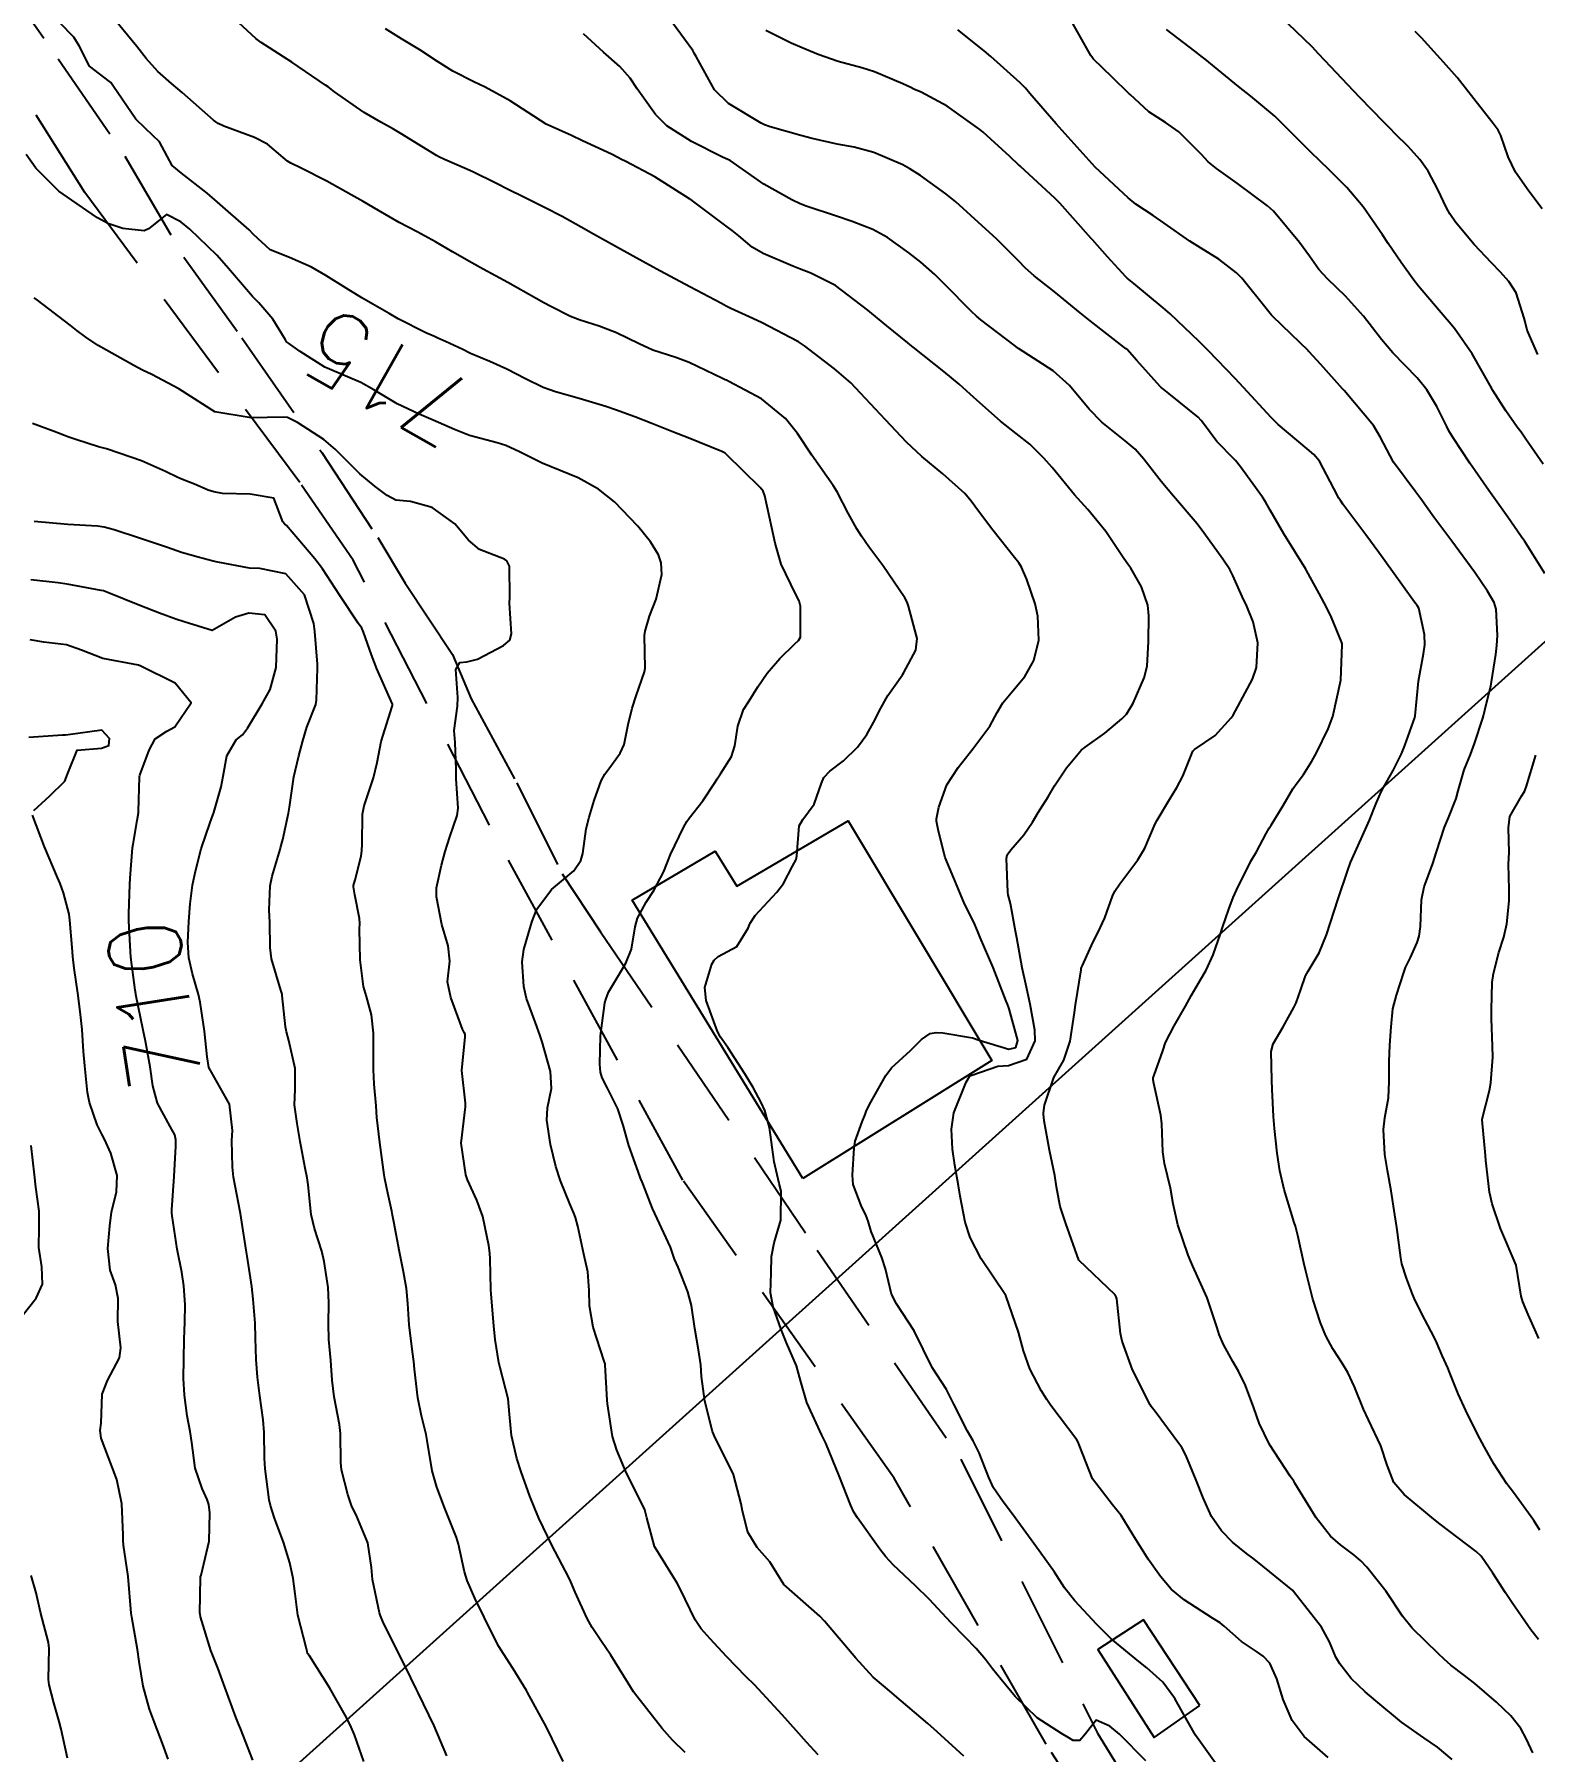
# Model space of a CAD drawing. Header units: metres. Extents: x 298520 to 308411, y 7433745 to 7450750.
# Drawn here: x 300682 to 300764.4, y 7448657.8 to 7448752.1 of the extents above; entities that cross this region are included whole.
import ezdxf
from ezdxf.enums import TextEntityAlignment as Align

# ---------------------------------------------------------------- set-up
doc = ezdxf.new("R2010")
doc.units = ezdxf.units.M
doc.header["$LTSCALE"] = 10
doc.linetypes.add('CONTINUO', pattern=[0])
doc.linetypes.add('DASHED', pattern=[0.75, 0.5, -0.25])
for name, color, linetype in [('Cotas', 45, 'Continuous'), ('Curvas de Nivel 1m', 11, 'Continuous'), ('Curvas de Nivel 5m', 15, 'Continuous'), ('Edificações', 30, 'Continuous'), ('TEXTO', 45, 'Continuous'), ('Vias Secundárias', 230, 'DASHED')]:
    doc.layers.add(name, color=color, linetype=linetype)
doc.styles.add('Style-STANDARD', font='STANDARD.shx')

msp = doc.modelspace()

# ---------------------------------------------------------------- linework, layer by layer
at = {"layer": 'Curvas de Nivel 1m', "flags": 128}
for points, elevation in [([(300733.04, 7448657.557), (300731.569, 7448658.885), (300731.06, 7448659.339), (300729.235, 7448660.908), (300729.084, 7448661.028), (300728.066, 7448661.898), (300727.103, 7448662.94), (300725.39, 7448664.957), (300725.127, 7448665.232), (300723.153, 7448666.98), (300722.396, 7448668.222), (300721.686, 7448669.002), (300721.185, 7448669.843), (300720.889, 7448671.013), (300720.817, 7448671.403), (300720.392, 7448673.018), (300719.544, 7448674.723), (300719.379, 7448675.029), (300719.248, 7448675.379), (300718.816, 7448677.037), (300718.644, 7448678.397), (300718.6, 7448679.04), (300718.478, 7448679.866), (300718.271, 7448681.041), (300718.082, 7448682.296), (300717.887, 7448683.045), (300717.356, 7448684.398), (300717.155, 7448684.847), (300717.082, 7448685.054), (300716.929, 7448685.497), (300716.202, 7448687.068), (300715.948, 7448687.622), (300715.412, 7448688.992), (300715.377, 7448689.08), (300715.348, 7448689.146), (300714.639, 7448691.088), (300714.337, 7448692.204), (300714.037, 7448693.094), (300713.474, 7448694.222), (300713.178, 7448694.802), (300713.093, 7448695.106), (300713.051, 7448695.545), (300713.086, 7448697.106), (300713.334, 7448698.906), (300713.374, 7448699.102), (300713.537, 7448699.501), (300714.136, 7448700.505), (300714.487, 7448701.091), (300714.792, 7448701.86), (300715, 7448703.086), (300715.117, 7448703.555), (300715.597, 7448704.446), (300716.011, 7448705.074), (300716.559, 7448706.126), (300716.937, 7448707.06), (300717.648, 7448708.54), (300717.835, 7448708.865), (300717.963, 7448709.047), (300718.705, 7448709.997), (300719.385, 7448711.033), (300719.496, 7448711.212), (300719.68, 7448711.484), (300720.292, 7448712.426), (300720.473, 7448713.022), (300720.628, 7448714.106), (300720.95, 7448715.018), (300721.246, 7448715.496), (300721.735, 7448716.267), (300722.236, 7448717.003), (300722.936, 7448717.811), (300723.768, 7448718.628), (300723.955, 7448718.794), (300724.068, 7448718.977), (300724.079, 7448720.688), (300724.004, 7448720.978), (300723.799, 7448721.37), (300723.008, 7448722.988), (300722.672, 7448724.154), (300722.49, 7448724.994), (300722.11, 7448726.748), (300722.016, 7448726.998), (300721.866, 7448727.201), (300719.993, 7448729.028), (300719.944, 7448729.08), (300719.894, 7448729.109), (300719.752, 7448729.173), (300717.902, 7448729.926), (300717.089, 7448730.246), (300715.909, 7448730.723), (300714.973, 7448731.089), (300713.918, 7448731.463), (300713.384, 7448731.642), (300711.927, 7448732.08), (300710.627, 7448732.445), (300709.936, 7448732.688), (300708.962, 7448733.16), (300707.948, 7448733.697), (300707.012, 7448734.12), (300705.957, 7448734.561), (300705.531, 7448734.769), (300704.587, 7448735.211), (300704.148, 7448735.4), (300703.966, 7448735.482), (300703.498, 7448735.695), (300701.975, 7448736.469), (300701.482, 7448736.751), (300700.589, 7448737.261), (300699.988, 7448737.607), (300699.127, 7448738.147), (300698.006, 7448738.846), (300697.227, 7448739.298), (300696.018, 7448739.821), (300694.949, 7448740.253), (300694.03, 7448741.094), (300693.792, 7448741.342), (300692.056, 7448742.87), (300691.491, 7448743.366), (300690.074, 7448744.462), (300689.577, 7448744.886), (300689.299, 7448745.392), (300688.872, 7448746.18), (300688.098, 7448746.903), (300687.577, 7448747.415), (300686.339, 7448749.218), (300686.196, 7448749.429), (300686.133, 7448749.487), (300685.031, 7448750.336), (300684.466, 7448751.455), (300684.16, 7448751.925), (300682.657, 7448753.475)], 716), ([(300743.038, 7448657.293), (300741.58, 7448658.765), (300741.059, 7448659.203), (300740.311, 7448659.531), (300739.713, 7448658.783), (300739.419, 7448658.416), (300739.049, 7448658.412), (300738.815, 7448658.558), (300738.405, 7448658.8), (300737.065, 7448659.651), (300735.865, 7448660.832), (300735.092, 7448661.763), (300734.609, 7448662.358), (300734.223, 7448662.853), (300733.715, 7448663.467), (300733.115, 7448664.081), (300732.342, 7448664.878), (300731.142, 7448666.167), (300730.393, 7448666.898), (300729.164, 7448668.056), (300728.75, 7448668.498), (300728.421, 7448668.921), (300727.198, 7448670.64), (300727.008, 7448670.942), (300726.835, 7448671.315), (300726.197, 7448672.95), (300725.461, 7448674.737), (300725.36, 7448674.959), (300725.246, 7448675.174), (300724.424, 7448676.968), (300724.081, 7448678.176), (300723.848, 7448678.974), (300723.312, 7448680.253), (300723.013, 7448680.985), (300722.57, 7448682.227), (300722.431, 7448682.994), (300722.453, 7448684.093), (300722.475, 7448684.993), (300722.625, 7448685.74), (300723, 7448686.986), (300723.004, 7448688.581), (300722.905, 7448688.988), (300722.619, 7448690.186), (300722.518, 7448690.994), (300722.378, 7448692.067), (300722.117, 7448693), (300721.911, 7448693.447), (300721.475, 7448694.261), (300721.022, 7448695.015), (300720.077, 7448696.451), (300719.683, 7448697.028), (300719.516, 7448697.345), (300718.889, 7448699.036), (300718.827, 7448699.75), (300719.204, 7448701.033), (300719.334, 7448701.254), (300719.559, 7448701.454), (300720.585, 7448702.002), (300721.193, 7448703.014), (300721.317, 7448703.281), (300721.59, 7448703.702), (300722.774, 7448704.992), (300723.133, 7448705.465), (300723.624, 7448706.405), (300723.825, 7448706.783), (300723.879, 7448706.978), (300723.997, 7448708.628), (300724.2, 7448708.975), (300724.82, 7448709.81), (300725.22, 7448710.965), (300725.358, 7448711.283), (300725.683, 7448711.621), (300726.438, 7448712.203), (300727.193, 7448712.938), (300727.71, 7448713.641), (300728.178, 7448714.466), (300728.397, 7448714.923), (300728.875, 7448715.775), (300729.664, 7448716.911), (300729.698, 7448716.956), (300729.745, 7448717.039), (300730.399, 7448718.268), (300730.486, 7448718.903), (300730.008, 7448720.691), (300729.922, 7448720.909), (300729.796, 7448721.136), (300728.584, 7448722.922), (300727.833, 7448723.953), (300727.43, 7448724.527), (300727.169, 7448724.94), (300726.693, 7448725.789), (300726.087, 7448726.957), (300725.868, 7448727.308), (300724.696, 7448728.972), (300723.905, 7448730.173), (300723.255, 7448730.987), (300721.929, 7448732.062), (300720.143, 7448733.027), (300720.001, 7448733.087), (300719.944, 7448733.113), (300719.785, 7448733.191), (300717.953, 7448734.068), (300717.226, 7448734.331), (300715.96, 7448734.749), (300715.219, 7448735.087), (300713.969, 7448735.698), (300713.025, 7448736.057), (300711.976, 7448736.384), (300711.448, 7448736.598), (300710.367, 7448737.144), (300709.986, 7448737.343), (300709.561, 7448737.583), (300708.002, 7448738.463), (300706.652, 7448739.184), (300706.016, 7448739.527), (300704.955, 7448740.139), (300704.028, 7448740.682), (300703.018, 7448741.23), (300702.041, 7448741.749), (300700.905, 7448742.403), (300700.057, 7448742.9), (300699.407, 7448743.277), (300698.07, 7448744.014), (300696.654, 7448744.727), (300696.08, 7448745.011), (300695.893, 7448745.125), (300695.669, 7448745.316), (300694.807, 7448746.046), (300694.094, 7448746.423), (300692.413, 7448747.043), (300692.101, 7448747.18), (300691.835, 7448747.363), (300690.126, 7448748.893), (300689.536, 7448749.389), (300688.783, 7448750.044), (300688.146, 7448750.761), (300687.635, 7448751.415), (300686.179, 7448753.166)], 717), ([(300747.035, 7448656.91), (300745.771, 7448658.713), (300745.071, 7448659.93), (300744.633, 7448660.727), (300743.965, 7448661.611), (300743.099, 7448662.401), (300742.652, 7448662.755), (300741.115, 7448664.013), (300740.342, 7448664.778), (300739.142, 7448666.077), (300738.576, 7448666.799), (300738.015, 7448667.66), (300737.173, 7448668.82), (300735.716, 7448670.835), (300735.21, 7448671.524), (300734.661, 7448672.292), (300734.415, 7448672.848), (300733.887, 7448674.202), (300733.56, 7448674.857), (300733.251, 7448675.388), (300732.493, 7448676.872), (300732.096, 7448677.693), (300731.293, 7448678.89), (300730.316, 7448680.9), (300729.335, 7448682.379), (300729.067, 7448682.914), (300728.737, 7448684.3), (300728.539, 7448684.922), (300727.95, 7448686.366), (300727.783, 7448686.934), (300727.684, 7448687.224), (300727.401, 7448687.782), (300726.966, 7448688.944), (300726.919, 7448689.444), (300727.013, 7448690.944), (300727.071, 7448691.311), (300727.455, 7448692.382), (300727.615, 7448692.783), (300727.672, 7448692.937), (300727.854, 7448693.321), (300728.758, 7448694.921), (300729.069, 7448695.334), (300729.495, 7448695.733), (300730.113, 7448696.295), (300730.724, 7448696.898), (300731.186, 7448697.224), (300731.517, 7448697.283), (300731.895, 7448697.262), (300733.514, 7448696.986), (300733.886, 7448696.856), (300735.506, 7448696.367), (300735.893, 7448696.45), (300736.001, 7448696.835), (300735.53, 7448698.586), (300735.433, 7448698.841), (300735.368, 7448699.008), (300734.647, 7448700.849), (300733.942, 7448702.492), (300733.795, 7448702.858), (300733.588, 7448703.334), (300733.082, 7448704.352), (300732.859, 7448704.871), (300732.488, 7448705.753), (300732.021, 7448706.884), (300731.645, 7448708.343), (300731.547, 7448708.891), (300731.542, 7448709.003), (300731.66, 7448709.644), (300732.104, 7448710.884), (300732.73, 7448711.831), (300733.541, 7448712.862), (300733.705, 7448713.074), (300734.465, 7448714.103), (300734.875, 7448714.848), (300735.185, 7448715.388), (300735.735, 7448716.031), (300736.399, 7448716.83), (300736.881, 7448717.699), (300737.163, 7448718.819), (300737.102, 7448720.136), (300736.953, 7448720.823), (300736.497, 7448722.146), (300736.203, 7448722.834), (300736.058, 7448723.069), (300735.828, 7448723.352), (300734.635, 7448724.852), (300733.853, 7448725.904), (300733.451, 7448726.459), (300733.088, 7448726.872), (300731.879, 7448727.951), (300730.742, 7448728.902), (300729.901, 7448729.694), (300728.747, 7448730.922), (300727.922, 7448731.79), (300727.374, 7448732.385), (300726.83, 7448732.947), (300725.944, 7448733.722), (300724.3, 7448734.977), (300723.965, 7448735.197), (300723.513, 7448735.439), (300721.975, 7448736.235), (300721.454, 7448736.484), (300720.252, 7448737.026), (300719.985, 7448737.159), (300719.725, 7448737.295), (300718, 7448738.217), (300716.379, 7448739.075), (300716.147, 7448739.21), (300716.015, 7448739.284), (300715.586, 7448739.515), (300714.026, 7448740.381), (300712.712, 7448741.113), (300712.037, 7448741.496), (300710.983, 7448742.077), (300710.047, 7448742.55), (300708.835, 7448743.162), (300708.059, 7448743.55), (300707.334, 7448743.907), (300706.076, 7448744.524), (300705.617, 7448744.735), (300704.515, 7448745.214), (300704.214, 7448745.347), (300704.085, 7448745.419), (300703.599, 7448745.714), (300702.097, 7448746.654), (300701.729, 7448746.876), (300701.018, 7448747.256), (300700.111, 7448747.791), (300698.488, 7448748.926), (300698.131, 7448749.193), (300697.996, 7448749.291), (300696.145, 7448750.559), (300695.675, 7448750.844), (300694.906, 7448751.329), (300694.45, 7448751.63), (300694.158, 7448751.853), (300692.537, 7448753.356)], 718), ([(300764.283, 7448657.729), (300763.942, 7448658.497), (300763.627, 7448659.07), (300763.072, 7448659.763), (300762.294, 7448660.518), (300761.093, 7448661.536), (300760.535, 7448661.976), (300759.781, 7448662.55), (300759.421, 7448662.871), (300759.109, 7448663.176), (300757.66, 7448664.575), (300757.133, 7448665.239), (300756.229, 7448666.589), (300755.166, 7448667.926), (300754.835, 7448668.27), (300754.451, 7448668.611), (300753.718, 7448669.162), (300753.183, 7448669.625), (300752.385, 7448670.638), (300751.221, 7448672.547), (300751.156, 7448672.651), (300750.954, 7448672.925), (300749.828, 7448674.664), (300749.26, 7448675.836), (300748.962, 7448676.675), (300748.509, 7448677.906), (300748.121, 7448678.688), (300747.818, 7448679.212), (300747.307, 7448680.155), (300747.065, 7448680.702), (300746.944, 7448681.078), (300746.395, 7448682.709), (300745.616, 7448684.461), (300745.5, 7448684.719), (300745.368, 7448685.067), (300744.799, 7448686.729), (300744.54, 7448687.869), (300744.381, 7448688.73), (300744.065, 7448690.095), (300743.965, 7448690.735), (300743.919, 7448692.273), (300743.865, 7448692.736), (300743.48, 7448694.491), (300743.433, 7448694.692), (300743.429, 7448694.741), (300743.437, 7448694.788), (300743.486, 7448694.932), (300743.961, 7448696.281), (300744.124, 7448696.734), (300744.594, 7448697.652), (300745.215, 7448698.723), (300745.327, 7448698.93), (300745.539, 7448699.327), (300746.055, 7448700.208), (300746.341, 7448700.712), (300746.732, 7448701.541), (300747.14, 7448702.704), (300747.248, 7448703.041), (300747.597, 7448704.059), (300747.838, 7448704.696), (300748.01, 7448705.097), (300748.809, 7448706.682), (300749.104, 7448707.205), (300749.646, 7448708.211), (300749.814, 7448708.505), (300749.92, 7448708.667), (300750.576, 7448709.748), (300751.098, 7448710.656), (300751.338, 7448710.993), (300751.685, 7448711.45), (300752.159, 7448712.18), (300752.409, 7448712.639), (300753.042, 7448713.956), (300753.295, 7448714.626), (300753.743, 7448716.62), (300753.817, 7448718.575), (300753.81, 7448718.62), (300753.774, 7448718.728), (300753.228, 7448720.069), (300752.961, 7448720.632), (300752.546, 7448721.384), (300751.853, 7448722.649), (300751.814, 7448722.72), (300750.609, 7448724.662), (300749.856, 7448725.966), (300749.609, 7448726.422), (300749.448, 7448726.676), (300748.232, 7448728.342), (300747.96, 7448728.689), (300747.894, 7448728.759), (300746.925, 7448729.727), (300746.198, 7448730.716), (300746.082, 7448730.885), (300745.916, 7448731.059), (300744.297, 7448732.368), (300743.932, 7448732.655), (300743.883, 7448732.692), (300743.822, 7448732.742), (300742.538, 7448734.178), (300742.004, 7448734.769), (300741.984, 7448734.79), (300741.963, 7448734.81), (300741.804, 7448734.932), (300739.979, 7448736.352), (300739.432, 7448736.796), (300738, 7448737.97), (300736.905, 7448738.827), (300736.433, 7448739.249), (300736.021, 7448739.667), (300734.826, 7448740.852), (300734.04, 7448741.564), (300732.602, 7448742.875), (300732.06, 7448743.331), (300730.653, 7448744.322), (300730.08, 7448744.698), (300729.7, 7448744.914), (300728.09, 7448745.595), (300727.024, 7448745.878), (300726.094, 7448746.049), (300724.71, 7448746.36), (300724.098, 7448746.522), (300722.4, 7448746.997), (300722.104, 7448747.105), (300721.907, 7448747.201), (300720.122, 7448748.277), (300719.355, 7448749.038), (300718.342, 7448750.858), (300718.239, 7448751.049), (300718.154, 7448751.192), (300716.791, 7448753.064)], 721), ([(300753.042, 7448657.489), (300751.735, 7448658.643), (300751.066, 7448659.519), (300750.577, 7448660.658), (300750.231, 7448661.799), (300749.837, 7448662.669), (300749.48, 7448663.048), (300749.109, 7448663.294), (300748.284, 7448663.852), (300747.341, 7448664.697), (300747.125, 7448664.871), (300746.699, 7448665.134), (300745.144, 7448666.14), (300744.423, 7448666.731), (300743.837, 7448667.417), (300743.169, 7448668.375), (300742.921, 7448668.753), (300742.491, 7448669.45), (300741.689, 7448670.765), (300741.209, 7448671.346), (300740.103, 7448672.781), (300739.381, 7448674.649), (300739.322, 7448674.789), (300739.245, 7448674.922), (300737.815, 7448676.812), (300737.59, 7448677.13), (300737.281, 7448677.624), (300736.659, 7448678.826), (300736.325, 7448679.807), (300736.052, 7448680.833), (300735.343, 7448682.84), (300734, 7448684.854), (300733.38, 7448686.021), (300733.114, 7448686.864), (300732.834, 7448688.295), (300732.74, 7448688.87), (300732.551, 7448690), (300732.418, 7448690.875), (300732.357, 7448691.969), (300732.488, 7448692.875), (300733.165, 7448694.55), (300733.348, 7448694.862), (300733.427, 7448694.917), (300733.484, 7448694.945), (300734.909, 7448695.428), (300735.492, 7448695.47), (300736.506, 7448695.821), (300736.953, 7448696.826), (300736.936, 7448697.408), (300736.678, 7448698.829), (300736.437, 7448699.938), (300736.242, 7448700.833), (300735.943, 7448702.471), (300735.887, 7448702.837), (300735.598, 7448704.371), (300735.483, 7448704.841), (300735.452, 7448704.994), (300735.381, 7448706.842), (300735.427, 7448707.041), (300735.63, 7448707.316), (300736.335, 7448708.14), (300736.81, 7448708.828), (300737.129, 7448709.355), (300737.667, 7448710.223), (300738.02, 7448710.815), (300738.68, 7448711.808), (300739.508, 7448712.792), (300739.614, 7448712.881), (300739.704, 7448712.943), (300740.778, 7448713.714), (300741.72, 7448714.497), (300741.967, 7448714.766), (300742.335, 7448715.367), (300742.95, 7448716.752), (300743.105, 7448717.397), (300743.174, 7448718.749), (300743.192, 7448720.154), (300743.142, 7448720.75), (300742.799, 7448721.751), (300742.206, 7448722.764), (300742.046, 7448722.988), (300741.828, 7448723.302), (300740.843, 7448724.78), (300739.855, 7448725.986), (300739.126, 7448726.797), (300737.885, 7448728.292), (300737.44, 7448728.817), (300736.657, 7448729.586), (300735.906, 7448730.169), (300735.052, 7448730.849), (300733.923, 7448731.848), (300733.391, 7448732.331), (300732.781, 7448732.877), (300731.943, 7448733.572), (300730.25, 7448734.907), (300730.093, 7448735.037), (300729.965, 7448735.148), (300728.819, 7448736.077), (300727.981, 7448736.758), (300727.887, 7448736.837), (300727.773, 7448736.933), (300726.003, 7448738.282), (300724.641, 7448738.974), (300724.015, 7448739.209), (300723.65, 7448739.35), (300722.023, 7448740.043), (300721.422, 7448740.404), (300720.68, 7448741.02), (300720.316, 7448741.306), (300720.038, 7448741.515), (300718.217, 7448742.883), (300718.052, 7448743.003), (300718.023, 7448743.021), (300717.98, 7448743.051), (300716.071, 7448744.25), (300714.487, 7448745.094), (300714.21, 7448745.223), (300714.085, 7448745.292), (300713.689, 7448745.502), (300712.094, 7448746.235), (300711.494, 7448746.526), (300710.103, 7448747.15), (300708.122, 7448748.437), (300706.756, 7448749.184), (300706.136, 7448749.472), (300704.986, 7448750.052), (300704.147, 7448750.587), (300703.164, 7448751.23), (300702.159, 7448751.834), (300701.292, 7448752.381)], 719), ([(300764.592, 7448663.962), (300764.169, 7448664.494), (300763.145, 7448665.976), (300762.78, 7448666.514), (300762.085, 7448667.6), (300761.453, 7448668.527), (300761.176, 7448668.799), (300760.182, 7448669.544), (300759.19, 7448670.295), (300758.847, 7448670.563), (300757.213, 7448671.912), (300756.65, 7448672.586), (300756.294, 7448673.527), (300755.942, 7448674.593), (300755.264, 7448676.016), (300754.987, 7448676.604), (300754.501, 7448677.827), (300754.122, 7448678.618), (300753.808, 7448679.133), (300753.306, 7448679.918), (300752.915, 7448680.634), (300752.62, 7448681.34), (300752.205, 7448682.641), (300751.818, 7448684.186), (300751.717, 7448684.646), (300751.385, 7448686.129), (300751.251, 7448686.651), (300751.189, 7448686.858), (300750.64, 7448688.658), (300750.398, 7448689.686), (300750.239, 7448690.662), (300750.1, 7448692.017), (300750.054, 7448692.664), (300749.972, 7448694.171), (300749.956, 7448694.665), (300749.925, 7448696.24), (300750.036, 7448696.665), (300750.584, 7448697.593), (300751.171, 7448698.654), (300751.282, 7448698.906), (300751.543, 7448699.639), (300751.805, 7448700.393), (300751.94, 7448700.646), (300752.555, 7448701.654), (300752.964, 7448702.636), (300753.603, 7448704.62), (300754.101, 7448706.133), (300754.279, 7448706.613), (300754.692, 7448707.554), (300755.175, 7448708.605), (300755.32, 7448708.94), (300755.665, 7448709.822), (300755.898, 7448710.371), (300756.018, 7448710.597), (300756.616, 7448711.664), (300757.074, 7448712.586), (300757.259, 7448713.033), (300757.72, 7448714.322), (300757.801, 7448714.579), (300757.816, 7448714.671), (300758.01, 7448716.576), (300758.275, 7448718.063), (300758.359, 7448718.571), (300758.338, 7448719.131), (300758.019, 7448720.577), (300757.938, 7448720.721), (300757.796, 7448720.908), (300756.58, 7448722.592), (300755.828, 7448723.627), (300755.121, 7448724.607), (300753.86, 7448726.283), (300753.721, 7448726.482), (300753.632, 7448726.623), (300753.35, 7448727.149), (300752.578, 7448728.64), (300752.266, 7448729.013), (300751.9, 7448729.33), (300750.303, 7448730.666), (300749.917, 7448731.041), (300748.407, 7448732.685), (300747.94, 7448733.181), (300746.477, 7448734.712), (300746.218, 7448734.969), (300745.968, 7448735.21), (300744.366, 7448736.736), (300743.988, 7448737.072), (300742.379, 7448738.393), (300742.012, 7448738.694), (300741.933, 7448738.771), (300740.936, 7448739.869), (300740.099, 7448740.789), (300740.034, 7448740.865), (300738.307, 7448742.807), (300738.057, 7448743.073), (300736.13, 7448744.839), (300736.106, 7448744.863), (300736.083, 7448744.886), (300735.56, 7448745.373), (300734.101, 7448746.716), (300733.928, 7448746.862), (300732.122, 7448748.137), (300730.699, 7448748.902), (300730.304, 7448749.077), (300730.135, 7448749.152), (300729.699, 7448749.353), (300728.144, 7448750.019), (300727.442, 7448750.236), (300726.149, 7448750.581), (300725.038, 7448750.971), (300724.156, 7448751.336), (300723.558, 7448751.587), (300722.166, 7448752.293)], 722), ([(300764.663, 7448669.963), (300764.333, 7448670.493), (300763.216, 7448672.026), (300762.851, 7448672.514), (300762.153, 7448673.601), (300761.631, 7448674.526), (300761.254, 7448675.24), (300760.6, 7448676.54), (300760.19, 7448677.454), (300759.752, 7448678.553), (300759.616, 7448678.875), (300759.303, 7448679.557), (300759.006, 7448680.251), (300758.866, 7448680.557), (300758.357, 7448681.535), (300757.823, 7448682.573), (300757.685, 7448682.914), (300757.355, 7448683.798), (300757.093, 7448684.583), (300757.033, 7448684.918), (300756.826, 7448686.586), (300756.71, 7448687.277), (300756.501, 7448688.589), (300756.306, 7448689.709), (300756.163, 7448690.593), (300756.092, 7448691.955), (300756.163, 7448692.593), (300756.369, 7448693.696), (300756.402, 7448694.591), (300756.388, 7448695.697), (300756.441, 7448696.591), (300756.51, 7448697.598), (300756.603, 7448698.589), (300756.791, 7448699.337), (300757.197, 7448700.584), (300757.296, 7448700.843), (300757.565, 7448701.404), (300757.928, 7448702.225), (300758.042, 7448702.573), (300758.125, 7448703.109), (300758.174, 7448704.571), (300758.324, 7448705.284), (300758.794, 7448706.562), (300758.998, 7448707.194), (300759.435, 7448708.553), (300759.658, 7448709.074), (300760.081, 7448710.133), (300760.181, 7448710.545), (300760.523, 7448711.709), (300760.865, 7448712.538), (300761.09, 7448713.156), (300761.537, 7448714.532), (300761.58, 7448714.675), (300761.731, 7448715.29), (300761.971, 7448716.297), (300762.019, 7448716.527), (300762.263, 7448718.028), (300762.317, 7448718.525), (300762.341, 7448719.084), (300762.274, 7448720.523), (300762.162, 7448720.89), (300761.803, 7448721.515), (300761.107, 7448722.537), (300759.839, 7448724.262), (300759.616, 7448724.553), (300758.852, 7448725.564), (300758.138, 7448726.576), (300757.868, 7448726.942), (300756.639, 7448728.593), (300755.907, 7448729.985), (300755.537, 7448730.604), (300753.932, 7448732.519), (300753.882, 7448732.57), (300753.841, 7448732.621), (300752.643, 7448733.949), (300752.011, 7448734.649), (300751.988, 7448734.675), (300751.963, 7448734.699), (300751.018, 7448735.614), (300749.982, 7448736.616), (300749.936, 7448736.67), (300749.716, 7448736.944), (300748.31, 7448738.687), (300748.016, 7448738.984), (300747.047, 7448739.728), (300746.029, 7448740.358), (300745.443, 7448740.726), (300744.043, 7448741.721), (300743.434, 7448742.136), (300742.484, 7448742.764), (300742.058, 7448743.098), (300740.253, 7448744.788), (300740.085, 7448744.963), (300738.439, 7448746.807), (300738.108, 7448747.173), (300736.674, 7448748.832), (300736.424, 7448749.124), (300736.139, 7448749.41), (300734.521, 7448750.856), (300734.156, 7448751.169), (300732.719, 7448752.323)], 723), ([(300764.953, 7448722.489), (300763.839, 7448724.243), (300763.654, 7448724.503), (300762.919, 7448725.58), (300762.235, 7448726.524), (300761.87, 7448727.029), (300760.831, 7448728.541), (300759.907, 7448729.937), (300759.676, 7448730.319), (300759.559, 7448730.555), (300759.017, 7448731.657), (300758.469, 7448732.572), (300757.943, 7448733.228), (300756.6, 7448734.594), (300755.97, 7448735.324), (300754.995, 7448736.61), (300753.999, 7448737.703), (300753.022, 7448738.635), (300752.54, 7448739.164), (300752.025, 7448739.894), (300751.479, 7448740.656), (300750.05, 7448742.364), (300749.717, 7448742.673), (300748.071, 7448743.887), (300746.918, 7448744.707), (300746.46, 7448745.088), (300746.091, 7448745.478), (300744.842, 7448746.733), (300744.108, 7448747.246), (300743.193, 7448747.833), (300742.173, 7448748.769), (300742.124, 7448748.817), (300741.183, 7448749.734), (300740.152, 7448750.737), (300740.108, 7448750.79), (300740.023, 7448750.922), (300738.957, 7448752.802)], 724), ([(300764.554, 7448734.494), (300763.976, 7448735.835), (300763.844, 7448736.364), (300763.81, 7448736.503), (300763.368, 7448737.881), (300762.977, 7448738.515), (300762.515, 7448739.019), (300762.023, 7448739.53), (300761.072, 7448740.54), (300760.045, 7448741.768), (300759.72, 7448742.225), (300759.537, 7448742.558), (300759.069, 7448743.559), (300758.543, 7448744.565), (300758.089, 7448745.212), (300757.433, 7448745.916), (300756.745, 7448746.59), (300756.432, 7448746.921), (300756.109, 7448747.256), (300754.793, 7448748.613), (300754.133, 7448749.3), (300752.87, 7448750.639), (300752.525, 7448751.013), (300752.16, 7448751.392), (300750.847, 7448752.663)], 726), ([(300764.802, 7448742.493), (300764.067, 7448743.463), (300763.336, 7448744.511), (300762.935, 7448745.361), (300762.535, 7448746.524), (300762.391, 7448746.811), (300762.109, 7448747.175), (300761.046, 7448748.541), (300760.14, 7448749.708), (300759.376, 7448750.558), (300758.166, 7448751.883), (300757.832, 7448752.237)], 727), ([(300717.746, 7448657.755), (300717.047, 7448658.432), (300716.47, 7448659.066), (300715.079, 7448660.844), (300714.91, 7448661.082), (300714.611, 7448661.561), (300713.661, 7448663.094), (300713.111, 7448663.908), (300712.626, 7448664.616), (300712.35, 7448665.112), (300711.702, 7448666.565), (300711.459, 7448667.125), (300711.362, 7448667.334), (300711.159, 7448667.708), (300710.424, 7448669.137), (300709.711, 7448670.629), (300709.486, 7448671.147), (300709.21, 7448671.831), (300708.73, 7448673.155), (300708.499, 7448673.888), (300708.207, 7448675.16), (300708.089, 7448676.333), (300708.015, 7448677.163), (300707.578, 7448678.879), (300707.506, 7448679.168), (300707.312, 7448680.437), (300707.238, 7448681.171), (300707.079, 7448682.913), (300707.066, 7448683.174), (300707.035, 7448684.85), (300707.015, 7448685.175), (300706.965, 7448685.58), (300706.625, 7448687.182), (300706.295, 7448688.079), (300705.778, 7448689.195), (300705.691, 7448689.471), (300705.443, 7448691.2), (300705.672, 7448693.197), (300705.674, 7448693.406), (300705.483, 7448695.2), (300705.664, 7448697.044), (300705.655, 7448697.198), (300705.607, 7448697.291), (300705.516, 7448697.471), (300704.866, 7448699.207), (300704.685, 7448700.065), (300704.812, 7448701.207), (300704.732, 7448702.042), (300704.376, 7448703.212), (300704.076, 7448704.737), (300704.092, 7448705.215), (300704.365, 7448706.469), (300704.551, 7448707.211), (300704.818, 7448708.032), (300705.216, 7448709.204), (300705.268, 7448709.592), (300705.17, 7448711.205), (300705.156, 7448711.73), (300705.1, 7448713.206), (300705.056, 7448713.86), (300705.228, 7448715.205), (300705.255, 7448715.68), (300705.147, 7448717.206), (300705.364, 7448717.597), (300705.757, 7448717.632), (300706.344, 7448717.776), (300707.763, 7448718.533), (300708.107, 7448718.828), (300708.203, 7448719.166), (300708.1, 7448720.856), (300708.105, 7448721.167), (300708.099, 7448722.887), (300707.95, 7448723.169), (300707.824, 7448723.272), (300706.439, 7448723.801), (300705.834, 7448724.319), (300705.096, 7448725.207), (300703.852, 7448726.111), (300702.661, 7448726.426), (300701.856, 7448726.511), (300701.368, 7448726.758), (300700.716, 7448727.257), (300699.873, 7448727.946), (300698.53, 7448729.284), (300697.898, 7448729.829), (300696.45, 7448730.762), (300695.91, 7448731.047), (300695.66, 7448731.064), (300693.91, 7448731.029), (300691.913, 7448731.36), (300689.931, 7448732.619), (300688.45, 7448733.405), (300687.945, 7448733.642), (300687.469, 7448733.893), (300685.956, 7448734.732), (300685.514, 7448734.992), (300684.823, 7448735.447), (300684.332, 7448735.82), (300683.969, 7448736.11), (300682.168, 7448737.478), (300681.985, 7448737.615)], 714), ([(300711.034, 7448657.27), (300710.131, 7448659.139), (300709.081, 7448661.041), (300709.02, 7448661.151), (300708.288, 7448662.355), (300707.754, 7448663.17), (300707.509, 7448663.576), (300707.12, 7448664.331), (300706.701, 7448665.184), (300706.186, 7448666.227), (300705.769, 7448667.191), (300705.63, 7448667.666), (300705.299, 7448669.198), (300705.178, 7448669.565), (300704.526, 7448671.207), (300704.107, 7448672.318), (300703.846, 7448673.214), (300703.577, 7448674.879), (300703.519, 7448675.217), (300703.258, 7448676.237), (300703.057, 7448677.223), (300702.871, 7448678.809), (300702.834, 7448679.227), (300702.771, 7448679.758), (300702.587, 7448681.231), (300702.512, 7448682.409), (300702.431, 7448683.234), (300702.263, 7448684.147), (300702.061, 7448685.24), (300701.739, 7448686.893), (300701.671, 7448687.246), (300701.625, 7448687.477), (300701.405, 7448688.47), (300701.24, 7448689.252), (300701.204, 7448689.464), (300700.966, 7448691.247), (300700.814, 7448692.607), (300700.77, 7448693.25), (300700.669, 7448694.446), (300700.62, 7448695.253), (300700.627, 7448696.122), (300700.622, 7448697.253), (300700.52, 7448698.252), (300700.239, 7448699.259), (300700.079, 7448699.803), (300699.893, 7448701.265), (300699.863, 7448702.982), (300699.871, 7448703.266), (300699.854, 7448703.535), (300699.599, 7448704.844), (300699.524, 7448705.271), (300699.529, 7448705.346), (300699.609, 7448705.669), (300699.939, 7448706.954), (300699.985, 7448707.265), (300699.996, 7448707.625), (300700.026, 7448709.264), (300700.111, 7448709.717), (300700.633, 7448711.256), (300700.829, 7448712.11), (300701.051, 7448713.25), (300701.658, 7448715.177), (300701.676, 7448715.241), (300701.664, 7448715.301), (300700.806, 7448717.254), (300700.51, 7448718.009), (300700.083, 7448719.265), (300699.979, 7448719.471), (300699.778, 7448719.751), (300698.769, 7448721.28), (300697.815, 7448722.734), (300697.398, 7448723.294), (300695.841, 7448725.117), (300695.738, 7448725.208), (300695.649, 7448725.313), (300695.148, 7448726.612), (300693.858, 7448726.831), (300692.337, 7448726.877), (300691.859, 7448726.956), (300691.549, 7448727.054), (300690.787, 7448727.376), (300690.139, 7448727.649), (300689.877, 7448727.758), (300689.205, 7448728.072), (300687.885, 7448728.661), (300686.014, 7448729.307), (300685.892, 7448729.339), (300685.815, 7448729.354), (300685.517, 7448729.436), (300684.273, 7448729.831), (300683.898, 7448729.971), (300683.087, 7448730.282), (300681.905, 7448730.724)], 713), ([(300704.658, 7448657.582), (300703.96, 7448659.211), (300703.08, 7448661.024), (300702.986, 7448661.221), (300702.369, 7448662.504), (300701.984, 7448663.237), (300701.128, 7448664.94), (300701.004, 7448665.251), (300700.956, 7448665.43), (300700.578, 7448667.256), (300700.507, 7448667.909), (300700.31, 7448669.259), (300699.664, 7448670.797), (300699.438, 7448671.268), (300699.209, 7448671.922), (300698.87, 7448673.274), (300698.832, 7448673.669), (300698.819, 7448675.274), (300698.758, 7448675.767), (300698.464, 7448677.278), (300698.361, 7448678.2), (300698.273, 7448679.28), (300698.17, 7448680.422), (300698.147, 7448681.282), (300698.173, 7448682.444), (300698.135, 7448683.282), (300697.924, 7448684.718), (300697.786, 7448685.286), (300697.381, 7448686.522), (300697.205, 7448687.293), (300697.036, 7448688.922), (300696.985, 7448689.296), (300696.879, 7448689.84), (300696.603, 7448691.303), (300696.429, 7448692.281), (300696.282, 7448693.308), (300696.316, 7448694.152), (300696.331, 7448695.307), (300695.971, 7448696.848), (300695.838, 7448697.315), (300695.793, 7448697.593), (300695.616, 7448699.319), (300695.604, 7448699.389), (300695.536, 7448699.603), (300695.017, 7448701.325), (300694.943, 7448701.946), (300694.93, 7448703.327), (300694.896, 7448704.021), (300694.942, 7448705.327), (300695.066, 7448705.87), (300695.501, 7448707.321), (300695.526, 7448707.429), (300695.639, 7448707.886), (300695.953, 7448709.315), (300696.003, 7448709.661), (300696.249, 7448711.311), (300696.52, 7448712.472), (300696.738, 7448713.3), (300696.971, 7448714.037), (300697.454, 7448715.293), (300697.498, 7448715.521), (300697.556, 7448717.292), (300697.55, 7448717.497), (300697.401, 7448719.294), (300697.344, 7448719.728), (300696.833, 7448721.3), (300695.81, 7448722.456), (300694.383, 7448722.763), (300693.814, 7448722.767), (300692.07, 7448723.107), (300691.82, 7448723.163), (300690.989, 7448723.373), (300690.076, 7448723.637), (300689.826, 7448723.723), (300689.312, 7448723.911), (300687.833, 7448724.408), (300686.39, 7448724.872), (300685.839, 7448725.019), (300685.476, 7448725.072), (300683.84, 7448725.17), (300681.992, 7448725.328)], 712), ([(300700.097, 7448657.259), (300699.581, 7448658.731), (300699.349, 7448659.267), (300699.061, 7448659.814), (300698.219, 7448661.279), (300697.101, 7448663.07), (300697.009, 7448663.198), (300696.979, 7448663.292), (300696.944, 7448663.454), (300696.478, 7448665.3), (300696.317, 7448666.475), (300696.209, 7448667.304), (300696.025, 7448668.17), (300695.675, 7448669.312), (300695.192, 7448670.615), (300694.966, 7448671.322), (300694.903, 7448671.626), (300694.68, 7448673.325), (300694.633, 7448673.921), (300694.621, 7448675.326), (300694.568, 7448676.012), (300694.378, 7448677.329), (300694.261, 7448678.352), (300694.189, 7448679.331), (300694.149, 7448680.493), (300694.121, 7448681.332), (300694.017, 7448682.652), (300693.938, 7448683.334), (300693.693, 7448685.003), (300693.639, 7448685.337), (300693.386, 7448686.879), (300693.324, 7448687.341), (300693.305, 7448687.429), (300692.936, 7448689.345), (300692.876, 7448689.89), (300692.853, 7448691.346), (300692.885, 7448691.909), (300692.726, 7448693.347), (300691.727, 7448695.111), (300691.586, 7448695.359), (300691.492, 7448695.943), (300691.353, 7448697.362), (300691.106, 7448698.943), (300691.01, 7448699.368), (300690.68, 7448700.509), (300690.484, 7448701.376), (300690.427, 7448702.232), (300690.475, 7448703.377), (300690.557, 7448704.34), (300690.692, 7448705.374), (300690.846, 7448706.14), (300691.168, 7448707.367), (300691.647, 7448708.81), (300691.801, 7448709.208), (300691.851, 7448709.358), (300692.253, 7448710.769), (300692.362, 7448711.353), (300692.563, 7448712.478), (300693.089, 7448713.346), (300693.422, 7448713.627), (300693.709, 7448713.988), (300694.509, 7448715.328), (300694.941, 7448716.116), (300695.285, 7448717.317), (300695.336, 7448718.884), (300695.259, 7448719.318), (300694.666, 7448720.211), (300693.783, 7448720.305), (300693.04, 7448720.088), (300691.773, 7448719.36), (300690.22, 7448719.826), (300689.779, 7448719.971), (300688.88, 7448720.301), (300687.786, 7448720.726), (300686.077, 7448721.427), (300685.794, 7448721.528), (300685.671, 7448721.555), (300683.799, 7448721.893), (300683.302, 7448721.963), (300681.803, 7448722.126)], 711), ([(300681.977, 7448709.477), (300682.846, 7448710.283), (300683.669, 7448711.071), (300683.822, 7448711.458), (300684.36, 7448712.783), (300685.695, 7448712.898), (300686.086, 7448713.037), (300686.127, 7448713.426), (300685.707, 7448713.882), (300683.863, 7448713.616), (300683.704, 7448713.598), (300683.552, 7448713.614), (300681.703, 7448713.48)], 709), ([(300764.611, 7448680.491), (300764.035, 7448681.796), (300763.742, 7448682.504), (300763.65, 7448682.81), (300763.363, 7448684.51), (300762.516, 7448686.519), (300762.053, 7448687.877), (300761.915, 7448688.525), (300761.708, 7448690.249), (300761.678, 7448690.528), (300761.509, 7448692.482), (300761.513, 7448692.53), (300761.898, 7448694.107), (300761.985, 7448694.525), (300762.084, 7448695.937), (300762.08, 7448696.524), (300762.023, 7448698.027), (300762.008, 7448698.525), (300762.052, 7448700.021), (300762.122, 7448700.524), (300762.419, 7448701.673), (300762.692, 7448702.519), (300762.856, 7448703.251), (300762.985, 7448704.516), (300762.988, 7448705.138), (300762.954, 7448706.517), (300762.978, 7448707.172), (300762.954, 7448708.517), (300763.028, 7448709.147), (300763.67, 7448710.261), (300763.824, 7448710.508), (300763.922, 7448710.753), (300764.455, 7448712.499)], 724), ([(300689.349, 7448657.387), (300689.042, 7448658.254), (300688.598, 7448659.395), (300688.333, 7448660.128), (300687.971, 7448661.401), (300687.748, 7448662.752), (300687.658, 7448663.404), (300687.35, 7448665.188), (300687.321, 7448665.408), (300687.153, 7448667.41), (300686.896, 7448669.14), (300686.885, 7448669.414), (300686.881, 7448669.71), (300686.801, 7448671.416), (300686.533, 7448672.737), (300686.282, 7448673.424), (300685.675, 7448675.006), (300685.614, 7448675.435), (300685.663, 7448675.84), (300685.729, 7448677.433), (300686.021, 7448678.17), (300686.683, 7448679.419), (300686.751, 7448679.968), (300686.591, 7448681.421), (300686.599, 7448682.685), (300686.466, 7448683.423), (300686.167, 7448684.243), (300686.043, 7448685.43), (300686.137, 7448686.674), (300686.242, 7448687.427), (300686.507, 7448688.527), (300686.557, 7448689.423), (300686.199, 7448690.661), (300685.858, 7448691.434), (300685.705, 7448691.696), (300685.451, 7448692.207), (300685.037, 7448693.444), (300684.922, 7448693.992), (300684.764, 7448695.447), (300684.704, 7448696.238), (300684.621, 7448697.449), (300684.516, 7448698.439), (300684.393, 7448699.447), (300684.19, 7448700.814), (300684.111, 7448701.452), (300684.071, 7448701.955), (300683.955, 7448703.454), (300683.907, 7448703.777), (300683.598, 7448704.947), (300683.423, 7448705.462), (300683.276, 7448705.795), (300682.555, 7448707.471), (300681.905, 7448709.222)], 709), ([(300681.325, 7448681.722), (300682.106, 7448682.701), (300682.447, 7448683.469), (300682.407, 7448684.414), (300682.254, 7448685.471), (300682.268, 7448686.583), (300682.257, 7448687.471), (300682.09, 7448688.789), (300682.002, 7448689.474), (300681.826, 7448691.087)], 708), ([(300683.825, 7448657.452), (300683.471, 7448659.033), (300683.362, 7448659.457), (300683.068, 7448660.477), (300682.818, 7448661.463), (300682.783, 7448661.766), (300682.823, 7448663.463), (300682.778, 7448663.793), (300682.335, 7448665.468), (300682.099, 7448666.515), (300681.827, 7448667.473)], 708)]:
    msp.add_lwpolyline(points, dxfattribs=dict(at, elevation=elevation))
at = {"layer": 'Curvas de Nivel 5m', "flags": 128}
for points, elevation in [([(300759.865, 7448657.371), (300759.048, 7448658.046), (300758.295, 7448658.568), (300757.066, 7448659.428), (300755.667, 7448660.594), (300755.088, 7448661.087), (300754.309, 7448661.825), (300753.686, 7448662.621), (300753.476, 7448662.993), (300753.115, 7448663.84), (300752.678, 7448664.634), (300751.152, 7448666.594), (300751.099, 7448666.651), (300749.168, 7448668.227), (300748.917, 7448668.421), (300748.57, 7448668.679), (300747.799, 7448669.31), (300747.185, 7448669.925), (300746.647, 7448670.705), (300746.183, 7448671.736), (300745.803, 7448672.714), (300745.236, 7448674.072), (300745.009, 7448674.492), (300744.848, 7448674.726), (300743.544, 7448676.47), (300743.328, 7448676.749), (300743.309, 7448676.785), (300743.274, 7448676.835), (300742.311, 7448678.76), (300741.738, 7448680.337), (300741.647, 7448680.767), (300741.447, 7448682.663), (300741.414, 7448682.769), (300741.344, 7448682.872), (300739.363, 7448684.79), (300738.649, 7448686.801), (300738.332, 7448687.736), (300738.123, 7448688.809), (300738.035, 7448689.426), (300737.748, 7448690.815), (300737.457, 7448692.438), (300737.416, 7448692.82), (300737.415, 7448692.869), (300737.468, 7448693.288), (300737.976, 7448694.813), (300738.531, 7448695.771), (300738.875, 7448696.8), (300739.11, 7448698.378), (300739.166, 7448698.796), (300739.479, 7448700.717), (300739.488, 7448700.791), (300739.503, 7448700.842), (300739.555, 7448700.959), (300740.133, 7448702.226), (300740.423, 7448702.782), (300740.792, 7448703.577), (300741.206, 7448704.774), (300741.337, 7448705.042), (300741.61, 7448705.445), (300742.587, 7448706.756), (300742.98, 7448707.403), (300743.556, 7448708.741), (300743.655, 7448708.934), (300744.334, 7448710.066), (300744.729, 7448710.729), (300745.06, 7448711.349), (300745.624, 7448712.721), (300745.653, 7448712.771), (300745.704, 7448712.81), (300746.841, 7448713.579), (300747.721, 7448714.548), (300747.824, 7448714.698), (300747.967, 7448714.938), (300748.898, 7448716.683), (300749.111, 7448717.321), (300749.179, 7448718.679), (300748.929, 7448719.827), (300748.58, 7448720.688), (300748.33, 7448721.224), (300747.81, 7448722.376), (300747.64, 7448722.702), (300747.263, 7448723.264), (300746.229, 7448724.716), (300745.848, 7448725.206), (300744.552, 7448726.733), (300743.875, 7448727.538), (300742.923, 7448728.755), (300742.444, 7448729.307), (300741.903, 7448729.768), (300740.612, 7448730.783), (300739.92, 7448731.509), (300738.85, 7448732.801), (300737.945, 7448733.6), (300736.045, 7448734.839), (300735.991, 7448734.867), (300735.963, 7448734.888), (300735.797, 7448735.01), (300733.978, 7448736.398), (300733.728, 7448736.611), (300733.456, 7448736.865), (300732.005, 7448738.342), (300731.443, 7448738.889), (300730.682, 7448739.563), (300730.025, 7448740.086), (300728.847, 7448740.922), (300728.037, 7448741.368), (300726.901, 7448741.806), (300726.044, 7448742.089), (300724.385, 7448742.641), (300724.051, 7448742.77), (300723.6, 7448742.985), (300722.066, 7448743.845), (300720.402, 7448745.025), (300720.205, 7448745.149), (300720.085, 7448745.203), (300719.789, 7448745.329), (300718.094, 7448746.192), (300716.74, 7448747.064), (300716.112, 7448747.675), (300715.112, 7448749.085), (300714.717, 7448749.669), (300714.145, 7448750.305), (300713.258, 7448751.109), (300712.163, 7448752.109)], 720), ([(300764.859, 7448728.49), (300763.906, 7448729.857), (300763.637, 7448730.231), (300763.433, 7448730.507), (300762.81, 7448731.405), (300762.094, 7448732.528), (300761.937, 7448732.81), (300760.953, 7448734.54), (300759.977, 7448735.927), (300759.695, 7448736.269), (300759.447, 7448736.558), (300758.008, 7448738.257), (300757.75, 7448738.583), (300757.053, 7448739.559), (300756.35, 7448740.597), (300756.038, 7448741.073), (300754.974, 7448742.611), (300754.069, 7448743.672), (300753.111, 7448744.635), (300752.585, 7448745.14), (300752.093, 7448745.613), (300751.059, 7448746.66), (300750.112, 7448747.59), (300748.807, 7448748.683), (300748.131, 7448749.216), (300746.285, 7448750.718), (300746.213, 7448750.779), (300746.154, 7448750.827), (300745.719, 7448751.162), (300744.169, 7448752.351)], 725), ([(300725.04, 7448657.625), (300724.397, 7448658.32), (300723.83, 7448658.972), (300723.065, 7448659.819), (300721.994, 7448660.996), (300721.553, 7448661.468), (300721.092, 7448661.905), (300720.017, 7448663.021), (300719.112, 7448663.988), (300718.618, 7448664.538), (300718.293, 7448665.042), (300717.458, 7448666.745), (300717.303, 7448667.058), (300717.246, 7448667.151), (300717.155, 7448667.281), (300716.063, 7448669.071), (300715.626, 7448670.647), (300715.515, 7448671.077), (300715.209, 7448671.719), (300714.525, 7448673.087), (300713.978, 7448674.35), (300713.745, 7448675.095), (300713.48, 7448676.888), (300713.464, 7448677.098), (300713.348, 7448679.044), (300713.341, 7448679.1), (300713.295, 7448679.243), (300712.685, 7448681.11), (300712.49, 7448682.268), (300712.476, 7448683.113), (300712.39, 7448684.151), (300712.182, 7448685.118), (300711.85, 7448686.659), (300711.72, 7448687.125), (300711.631, 7448687.362), (300711.4, 7448687.871), (300710.886, 7448689.135), (300710.631, 7448689.927), (300710.339, 7448691.141), (300710.134, 7448692.462), (300710.183, 7448693.143), (300710.406, 7448694.208), (300710.349, 7448695.141), (300709.889, 7448696.764), (300709.762, 7448697.148), (300709.519, 7448697.807), (300709.024, 7448699.155), (300708.887, 7448699.809), (300708.796, 7448701.158), (300708.888, 7448701.832), (300709.269, 7448703.153), (300709.336, 7448703.402), (300709.592, 7448704.057), (300710.393, 7448705.138), (300711.053, 7448705.686), (300711.618, 7448706.154), (300712.013, 7448706.731), (300712.116, 7448707.115), (300712.301, 7448708.459), (300712.47, 7448709.112), (300712.747, 7448710.024), (300713.125, 7448711.105), (300713.321, 7448711.461), (300713.686, 7448711.958), (300714.17, 7448712.621), (300714.386, 7448713.093), (300714.615, 7448714.19), (300714.836, 7448715.089), (300715.051, 7448715.765), (300715.507, 7448717.082), (300715.537, 7448717.291), (300715.511, 7448719.083), (300715.535, 7448719.323), (300715.783, 7448720.13), (300716.138, 7448721.075), (300716.457, 7448722.426), (300716.419, 7448723.071), (300716.268, 7448723.514), (300715.834, 7448724.211), (300715.133, 7448725.087), (300713.856, 7448726.416), (300712.977, 7448727.109), (300711.872, 7448727.724), (300710.876, 7448728.137), (300709.884, 7448728.537), (300708.647, 7448729.162), (300707.896, 7448729.506), (300707.423, 7448729.649), (300705.902, 7448730.06), (300705.081, 7448730.379), (300703.91, 7448730.905), (300703.13, 7448731.228), (300701.921, 7448731.787), (300700.636, 7448732.556), (300699.938, 7448732.959), (300699.191, 7448733.278), (300697.948, 7448733.815), (300696.589, 7448734.672), (300695.961, 7448735.124), (300695.856, 7448735.206), (300695.784, 7448735.313), (300695.097, 7448736.446), (300694.324, 7448737.335), (300693.988, 7448737.679), (300692.557, 7448739.355), (300692.019, 7448739.953), (300690.53, 7448741.375), (300690.039, 7448741.791), (300689.252, 7448742.185), (300688.27, 7448741.406), (300688.032, 7448741.285), (300686.865, 7448741.422), (300686.037, 7448741.693), (300685.475, 7448742.005), (300684.056, 7448742.972), (300683.352, 7448743.467), (300682.075, 7448744.729), (300681.544, 7448745.485)], 715), ([(300694.004, 7448657.33), (300693.313, 7448659.075), (300693.206, 7448659.338), (300693.058, 7448659.698), (300692.462, 7448661.349), (300692.089, 7448662.351), (300691.699, 7448663.361), (300691.131, 7448665.211), (300691.099, 7448665.37), (300691.092, 7448665.412), (300691.116, 7448667.37), (300691.122, 7448667.401), (300691.154, 7448667.492), (300691.604, 7448669.364), (300691.644, 7448670.916), (300691.579, 7448671.364), (300691.493, 7448671.653), (300691.212, 7448672.255), (300690.836, 7448673.374), (300690.648, 7448674.78), (300690.564, 7448675.37), (300690.385, 7448676.244), (300690.239, 7448677.376), (300690.194, 7448678.288), (300690.205, 7448679.376), (300690.235, 7448680.45), (300690.271, 7448681.376), (300690.283, 7448682.327), (300690.218, 7448683.377), (300690.097, 7448684.126), (300689.842, 7448685.383), (300689.565, 7448687.213), (300689.548, 7448687.388), (300689.549, 7448687.542), (300689.672, 7448689.386), (300689.776, 7448691.047), (300689.774, 7448691.385), (300689.715, 7448691.656), (300689.45, 7448692.116), (300688.758, 7448693.397), (300688.513, 7448694.359), (300688.359, 7448695.401), (300688.1, 7448696.808), (300687.983, 7448697.405), (300687.571, 7448699.371), (300687.565, 7448699.41), (300687.536, 7448699.607), (300687.299, 7448701.413), (300687.275, 7448701.703), (300687.186, 7448703.414), (300687.182, 7448703.819), (300687.253, 7448705.413), (300687.268, 7448705.754), (300687.398, 7448707.412), (300687.421, 7448707.626), (300687.648, 7448708.921), (300687.723, 7448709.338), (300687.726, 7448709.409), (300687.769, 7448711.312), (300687.785, 7448711.409), (300688.308, 7448712.79), (300688.643, 7448713.401), (300689.27, 7448713.831), (300689.71, 7448714.068), (300690.614, 7448715.377), (300689.739, 7448716.457), (300687.807, 7448717.409), (300687.753, 7448717.436), (300687.711, 7448717.453), (300685.757, 7448717.822), (300684.583, 7448718.269), (300683.764, 7448718.57), (300682.521, 7448718.717), (300681.767, 7448718.841)], 710)]:
    msp.add_lwpolyline(points, dxfattribs=dict(at, elevation=elevation))
at = {"layer": 'Edificações'}
for points in [[(300724.203, 7448689.272), (300714.823, 7448704.542), (300719.383, 7448707.234), (300720.575, 7448705.319), (300726.693, 7448708.898), (300734.571, 7448695.75)], [(300745.994, 7448660.344), (300742.902, 7448665.034), (300740.405, 7448663.416), (300743.494, 7448658.573)]]:
    msp.add_lwpolyline(points, close=True, dxfattribs=at)
at = {"layer": 'TEXTO', "linetype": 'CONTINUO'}
msp.add_polyline3d([(300660.554, 7448624.839, 0), (300801.516, 7448751.622, 0)], dxfattribs=at)
at = {"layer": 'Vias Secundárias'}
msp.add_lwpolyline([(300796.997, 7448556.222), (300790.605, 7448574.348), (300785.312, 7448583.524), (300772.778, 7448604.135), (300761.419, 7448624.327), (300748.717, 7448640.953), (300737.557, 7448658.218), (300729.22, 7448672.811), (300717.612, 7448689.178), (300706.994, 7448708.671), (300699.499, 7448723.217), (300696.574, 7448727.475), (300684.766, 7448743.404), (300677.322, 7448755.219), (300671.318, 7448766.632), (300670.922, 7448772.425), (300671.913, 7448781.57), (300679.798, 7448796.544), (300688.974, 7448812.122), (300698.251, 7448827.055), (300705.512, 7448839.635)], dxfattribs=at)
at = {"layer": 'Vias Secundárias', "elevation": 724.841}
msp.add_lwpolyline([(300679.669, 7448755.984), (300683.312, 7448750.735), (300686.974, 7448745.388), (300690.206, 7448739.846), (300693.396, 7448735.422), (300697.784, 7448729.115), (300700.858, 7448724.452), (300702.365, 7448721.951), (300704.97, 7448718.028), (300705.988, 7448715.605), (300708.494, 7448710.98), (300710.981, 7448705.989), (300713.098, 7448702.812), (300724.994, 7448685.334), (300732.868, 7448673.852), (300740.386, 7448658.821), (300748.654, 7448645.294)], dxfattribs=at)

# ---------------------------------------------------------------- texts
at = {"layer": 'Cotas', "style": 'Style-STANDARD'}
for s, rotation, p in [('715', 150.53259, (300701.364, 7448733.228, 715)), ('710', 98.88119, (300688.555, 7448698.818, 710))]:
    msp.add_text(s, height=4, rotation=rotation, dxfattribs=at).set_placement(p, align=Align.MIDDLE_CENTER)

doc.saveas('drawing.dxf')
